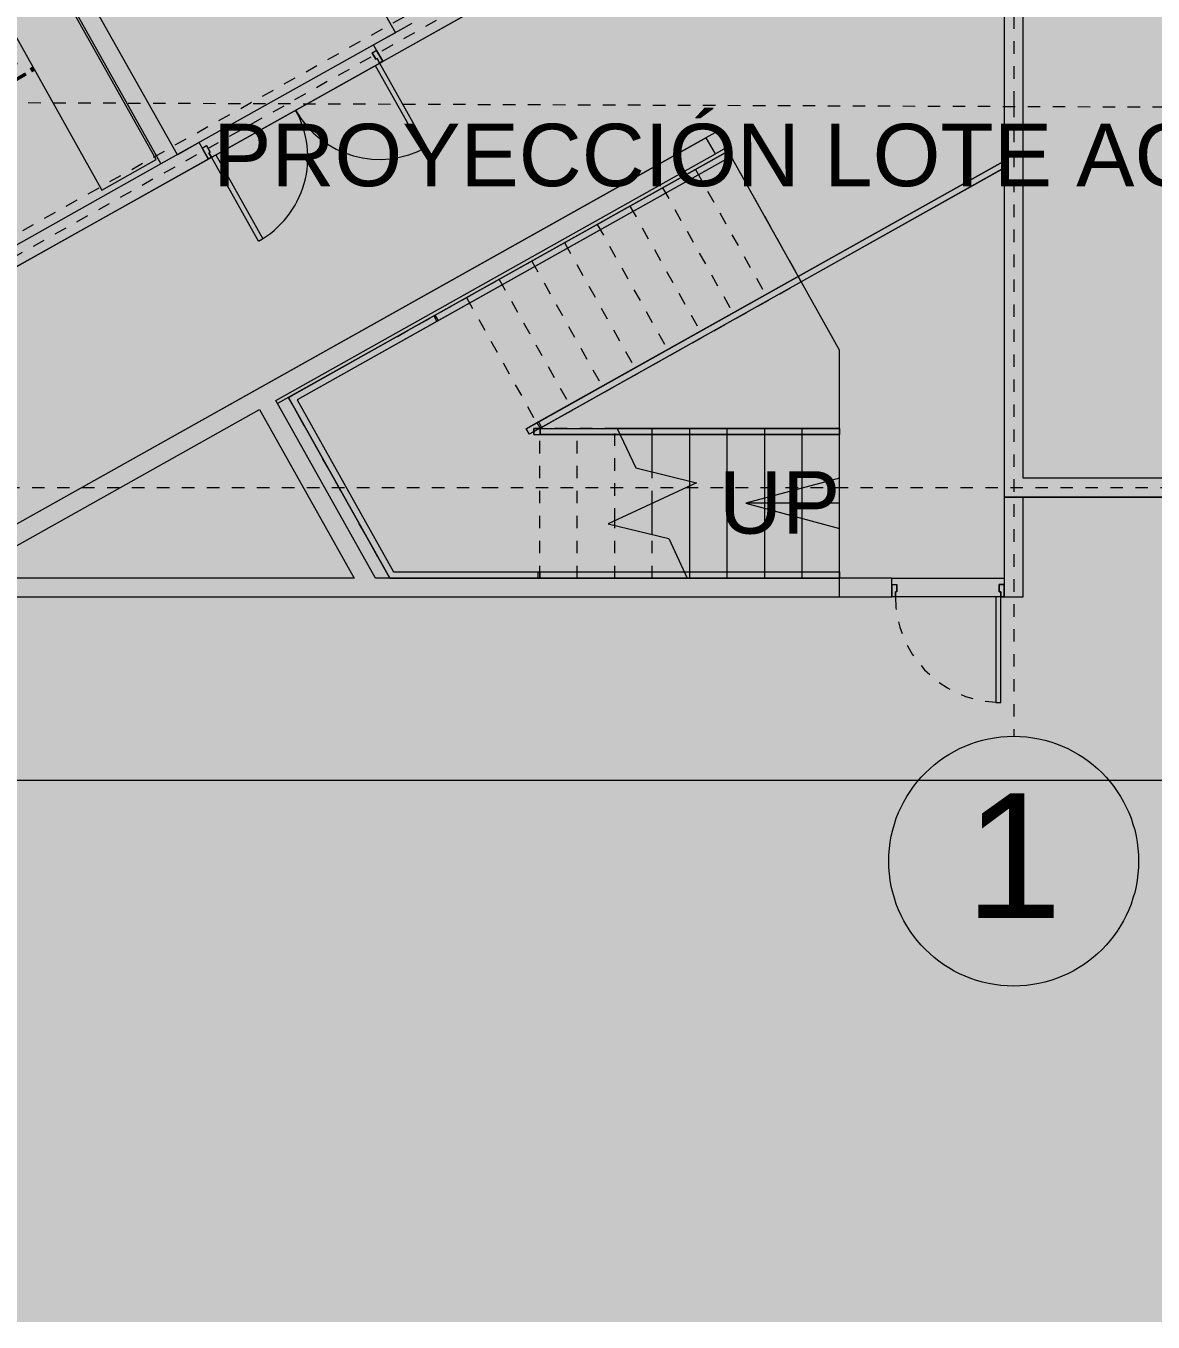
# Model space of a CAD drawing. Header units: metres. Extents: x -11.7 to 73.2, y 41.7 to 99.3.
# Drawn here: x 3 to 12.03, y 41.66 to 52.04 of the extents above; entities that cross this region are included whole.
import ezdxf

# ---------------------------------------------------------------- set-up
doc = ezdxf.new("R2010")
doc.units = ezdxf.units.M
for name, pattern in [('Basculante', [0.004, 0.0025, -0.0015]), ('Dash dot', [0.015875, 0.00635, -0.004763, 0, -0.004763]), ('LineaDiscontinua-1_5mm', [0.003, 0.0015, -0.0015]), ('LíneaDeRejilla', [0.021, 0.012, -0.003, 0.003, -0.003]), ('Oculto', [0.006, 0.004, -0.002])]:
    doc.linetypes.add(name, pattern=pattern)
for name, color, linetype, lineweight in [('A-BRND', 11, 'Continuous', 5), ('A-DETL', 3, 'Continuous', 5), ('A-DETL-3', 151, 'Continuous', 5), ('A-DETL-GENF', 92, 'Continuous', 5), ('A-DETL-LNOC', 90, 'Oculto', 5), ('A-ESCA', 31, 'Continuous', 5), ('A-ESCA-ANNO', 31, 'Continuous', 5), ('A-ESCA-LNOC', 31, 'Basculante', 5), ('A-MURO', 113, 'Continuous', 9), ('A-MURO-ACHU', 111, 'Continuous', 9), ('A-PISO', 51, 'Continuous', 9), ('A-PISO-ACHU', 8, 'Continuous', 9), ('A-PUER', 31, 'Continuous', 5), ('A-PUER-MARC', 31, 'Continuous', 5), ('A-TEXT-NOTA', 2, 'Continuous', 5), ('A-WALL', 113, 'Continuous', 18), ('S-ESCA-IDEN', 31, 'Continuous', 5), ('S-REJI', 1, 'Continuous', 5), ('S-REJI-IDEN', 1, 'Continuous', 5)]:
    doc.layers.add(name, color=color, linetype=linetype, lineweight=lineweight)
doc.styles.add('Arial', font='arial.ttf', dxfattribs={"height": 0.5})
doc.styles.add('Arial_2', font='arial.ttf', dxfattribs={"height": 1})
doc.styles.add('Arial_3', font='arial.ttf', dxfattribs={"height": 0.25})

# ---------------------------------------------------------------- blocks, each defined once
blk = doc.blocks.new('Top Rail Type - Top Rail_Internal_-1126967-Nivel 1')
at = {"layer": 'A-BRND'}
for p, q in [((9.186, 50.034), (10.823, 50.952)), ((10.823, 50.952), (9.186, 50.034)), ((10.847, 50.909), (9.21, 49.991)), ((10.847, 50.909), (9.21, 49.991)), ((10.823, 50.952), (10.847, 50.909)), ((10.847, 50.909), (10.823, 50.952)), ((10.823, 50.952), (10.823, 50.952)), ((10.847, 50.909), (10.847, 50.909)), ((9.186, 50.034), (9.186, 50.034)), ((9.186, 50.034), (9.21, 49.991)), ((9.21, 49.991), (9.186, 50.034)), ((9.21, 49.991), (9.21, 49.991))]:
    blk.add_line(p, q, dxfattribs=at)
blk = doc.blocks.new('Top Rail Type - Top Rail_Internal_-1175743-Nivel 1')
at = {"layer": 'A-BRND'}
for p, q in [((7.095, 48.862), (9.186, 50.034)), ((9.186, 50.034), (7.106, 48.869)), ((9.186, 50.034), (9.21, 49.991)), ((9.21, 49.991), (9.186, 50.034)), ((9.186, 50.034), (9.186, 50.034)), ((9.21, 49.991), (7.119, 48.819)), ((9.21, 49.991), (7.131, 48.825)), ((9.21, 49.991), (9.21, 49.991)), ((7.106, 48.869), (7.007, 48.813)), ((7.007, 48.813), (7.095, 48.862)), ((7.007, 48.813), (7.007, 48.813)), ((7.007, 48.813), (7.032, 48.77)), ((7.032, 48.77), (7.007, 48.813)), ((7.131, 48.825), (7.032, 48.77)), ((7.119, 48.819), (7.032, 48.77)), ((7.07, 48.767), (7.07, 48.817)), ((7.07, 48.817), (9.517, 48.817)), ((7.12, 48.817), (7.07, 48.817)), ((7.07, 48.817), (7.07, 48.767)), ((7.07, 48.817), (7.07, 48.817)), ((7.119, 48.819), (7.095, 48.862)), ((7.106, 48.869), (7.131, 48.825)), ((7.12, 48.817), (9.517, 48.817)), ((7.12, 48.817), (7.12, 48.767)), ((7.12, 48.767), (7.12, 48.817)), ((7.12, 48.817), (7.12, 48.817)), ((9.517, 48.767), (9.517, 48.817)), ((9.517, 48.817), (9.517, 48.817)), ((9.517, 48.817), (9.517, 48.767)), ((7.032, 48.77), (7.032, 48.77)), ((7.07, 48.767), (9.517, 48.767)), ((7.07, 48.767), (7.12, 48.767)), ((7.07, 48.767), (7.07, 48.767)), ((9.517, 48.767), (7.12, 48.767)), ((7.12, 48.767), (7.12, 48.767)), ((9.517, 48.767), (9.517, 48.767))]:
    blk.add_line(p, q, dxfattribs=at)
blk = doc.blocks.new('Top Rail Type - Top Rail_Internal_-1175757-Nivel 1')
at = {"layer": 'A-BRND'}
for p, q in [((6.269, 49.717), (8.624, 51.037)), ((8.624, 51.037), (6.28, 49.723)), ((8.648, 50.993), (6.293, 49.673)), ((8.648, 50.993), (6.305, 49.68)), ((8.624, 51.037), (8.648, 50.993)), ((8.648, 50.993), (8.624, 51.037)), ((8.624, 51.037), (8.624, 51.037)), ((8.648, 50.993), (8.648, 50.993)), ((6.28, 49.723), (5.106, 49.065)), ((5.106, 49.065), (6.269, 49.717)), ((6.269, 49.717), (6.293, 49.673)), ((6.305, 49.68), (6.28, 49.723)), ((6.305, 49.68), (5.174, 49.046)), ((6.293, 49.673), (5.174, 49.046)), ((5.917, 47.617), (5.106, 49.065)), ((5.106, 49.065), (5.106, 49.065)), ((5.106, 49.065), (5.917, 47.617)), ((5.174, 49.046), (5.946, 47.667)), ((5.174, 49.046), (5.174, 49.046)), ((5.174, 49.046), (5.946, 47.667)), ((5.946, 47.667), (7.103, 47.667)), ((5.946, 47.667), (5.946, 47.667)), ((5.946, 47.667), (7.117, 47.667)), ((7.103, 47.617), (7.103, 47.667)), ((7.103, 47.667), (9.517, 47.667)), ((7.117, 47.667), (9.517, 47.667)), ((7.117, 47.667), (7.117, 47.617)), ((9.517, 47.617), (9.517, 47.667)), ((9.517, 47.667), (9.517, 47.667)), ((9.517, 47.667), (9.517, 47.617)), ((7.117, 47.617), (5.917, 47.617)), ((5.917, 47.617), (5.917, 47.617)), ((5.917, 47.617), (7.103, 47.617)), ((7.103, 47.617), (9.517, 47.617)), ((9.517, 47.617), (7.117, 47.617)), ((9.517, 47.617), (9.517, 47.617))]:
    blk.add_line(p, q, dxfattribs=at)
blk = doc.blocks.new('Puerta-Batiente-HojaLisa - 900x2200-V2-Nivel 1')
at = {"layer": 'A-PUER'}
for p, q in [((-0.382, 0.919), (-0.422, 0.919)), ((-0.422, 0.919), (-0.422, 0.075)), ((-0.382, 0.075), (-0.382, 0.919)), ((-0.422, 0.075), (-0.382, 0.075))]:
    blk.add_line(p, q, dxfattribs=at)
at = {"layer": 'A-PUER', "linetype": 'LineaDiscontinua-1_5mm'}
blk.add_arc((-0.422, 0.075), 0.844, 360, 87.2835, dxfattribs=at)
at = {"layer": 'A-PUER-MARC', "lineweight": 9}
for p, q in [((-0.45, -0.025), (-0.45, 0.075)), ((-0.45, 0.075), (-0.422, 0.075)), ((-0.422, 0.075), (-0.422, 0.035)), ((-0.422, 0.035), (-0.41, 0.035)), ((-0.41, 0.035), (-0.41, -0.025)), ((0.41, 0.035), (0.422, 0.035)), ((0.41, -0.025), (0.41, 0.035)), ((0.422, 0.035), (0.422, 0.075)), ((0.422, 0.075), (0.45, 0.075)), ((0.45, 0.075), (0.45, -0.025)), ((-0.41, -0.025), (-0.45, -0.025)), ((0.45, -0.025), (0.41, -0.025))]:
    blk.add_line(p, q, dxfattribs=at)
at = {"layer": 'A-PUER-MARC'}
for p, q in [((-0.45, 0.075), (-0.45, -0.025)), ((-0.422, 0.075), (-0.45, 0.075)), ((-0.45, 0.075), (-0.45, 0.075)), ((-0.422, 0.035), (-0.422, 0.075)), ((-0.422, 0.075), (-0.422, 0.075)), ((-0.41, 0.035), (-0.422, 0.035)), ((-0.422, 0.035), (-0.422, 0.035)), ((-0.41, -0.025), (-0.41, 0.035)), ((-0.41, 0.035), (-0.41, 0.035)), ((0.41, 0.035), (0.41, 0.035)), ((0.41, 0.035), (0.41, -0.025)), ((0.41, 0.035), (0.422, 0.035)), ((0.422, 0.075), (0.422, 0.075)), ((0.422, 0.075), (0.45, 0.075)), ((0.422, 0.075), (0.422, 0.035)), ((0.422, 0.035), (0.422, 0.035)), ((0.45, -0.025), (0.45, 0.075)), ((0.45, 0.075), (0.45, 0.075)), ((-0.45, -0.025), (-0.41, -0.025)), ((-0.45, -0.025), (-0.45, -0.025)), ((-0.41, -0.025), (-0.41, -0.025)), ((0.45, -0.025), (0.41, -0.025)), ((0.41, -0.025), (0.41, -0.025)), ((0.45, -0.025), (0.45, -0.025))]:
    blk.add_line(p, q, dxfattribs=at)
blk = doc.blocks.new('Puerta-Batiente-2Cuerpos-HojaEnCelosia - 1600x2200-1638897-Nivel 1')
at = {"layer": 'A-PUER'}
for p, q in [((-0.772, -0.847), (-0.772, -0.075)), ((-0.772, -0.075), (-0.732, -0.075)), ((-0.732, -0.075), (-0.732, -0.847)), ((0.732, -0.075), (0.732, -0.847)), ((0.772, -0.847), (0.772, -0.075)), ((-0.732, -0.847), (-0.772, -0.847)), ((0.732, -0.847), (0.772, -0.847))]:
    blk.add_line(p, q, dxfattribs=at)
for centre, start, end in [((-0.772, -0.075), 270, 0), ((0.772, -0.075), 180, 270)]:
    blk.add_arc(centre, 0.772, start, end, dxfattribs=at)
at = {"layer": 'A-PUER-MARC', "lineweight": 9}
for p, q in [((-0.8, 0.025), (-0.76, 0.025)), ((-0.8, -0.075), (-0.8, 0.025)), ((-0.76, 0.025), (-0.76, -0.035)), ((0.76, 0.025), (0.8, 0.025)), ((0.76, -0.035), (0.76, 0.025)), ((0.8, 0.025), (0.8, -0.075)), ((-0.772, -0.075), (-0.8, -0.075)), ((-0.772, -0.035), (-0.772, -0.075)), ((-0.76, -0.035), (-0.772, -0.035)), ((0.772, -0.035), (0.76, -0.035)), ((0.772, -0.075), (0.772, -0.035)), ((0.8, -0.075), (0.772, -0.075))]:
    blk.add_line(p, q, dxfattribs=at)
at = {"layer": 'A-PUER-MARC'}
for p, q in [((-0.8, 0.025), (-0.8, 0.025)), ((-0.8, 0.025), (-0.8, -0.075)), ((-0.8, 0.025), (-0.76, 0.025)), ((-0.76, -0.035), (-0.76, 0.025)), ((-0.76, 0.025), (-0.76, 0.025)), ((0.76, 0.025), (0.76, -0.035)), ((0.8, 0.025), (0.76, 0.025)), ((0.76, 0.025), (0.76, 0.025)), ((0.8, -0.075), (0.8, 0.025)), ((0.8, 0.025), (0.8, 0.025)), ((-0.772, -0.075), (-0.8, -0.075)), ((-0.8, -0.075), (-0.8, -0.075)), ((-0.772, -0.035), (-0.772, -0.035)), ((-0.76, -0.035), (-0.772, -0.035)), ((-0.772, -0.075), (-0.772, -0.035)), ((-0.772, -0.075), (-0.772, -0.075)), ((-0.76, -0.035), (-0.76, -0.035)), ((0.76, -0.035), (0.772, -0.035)), ((0.76, -0.035), (0.76, -0.035)), ((0.772, -0.035), (0.772, -0.075)), ((0.772, -0.035), (0.772, -0.035)), ((0.772, -0.075), (0.8, -0.075)), ((0.772, -0.075), (0.772, -0.075)), ((0.8, -0.075), (0.8, -0.075))]:
    blk.add_line(p, q, dxfattribs=at)
blk = doc.blocks.new('Mueble-LinosNOind parametrizado - tableros electricos-1646737-Nivel 1')
at = {"layer": 'A-DETL-GENF'}
blk.add_hatch(color=256, dxfattribs=at).paths.add_polyline_path([(2.4, 0), (2.4, -0.5), (0, -0.5), (0, 0)], flags=0)
for p, q in [((2.4, 0), (0, 0)), ((0, 0), (0, -0.5)), ((2.4, -0.5), (2.4, 0)), ((0, -0.5), (2.4, -0.5))]:
    blk.add_line(p, q, dxfattribs=at)
blk = doc.blocks.new('Grid - 4mm-563819-Nivel 1')
at = {"layer": 'S-REJI-IDEN'}
blk.add_circle((0, 0), 0.004, dxfattribs=at)

msp = doc.modelspace()

# ---------------------------------------------------------------- hatches: boundary and pattern name
at = {"layer": 'A-DETL-GENF'}
for points in [[(-5.474, 53.875), (15.391, 65.571), (19.004, 59.125), (-1.86, 47.429)], [(16.963, 55.917), (17.366, 55.917), (17.366, 54.567), (19.166, 54.567), (19.166, 55.917), (29.616, 55.917), (29.616, 54.567), (31.416, 54.567), (31.416, 55.917), (36.716, 55.917), (36.716, 48.267), (10.835, 48.267), (10.835, 52.482)]]:
    msp.add_hatch(color=7, dxfattribs=at).paths.add_polyline_path(points, flags=0)
at = {"layer": 'A-MURO-ACHU', "lineweight": 5}
h = msp.add_hatch(color=256, dxfattribs=at)
h.paths.add_polyline_path([(2.498, 49.872), (2.425, 50.003), (2.556, 50.076), (4.085, 50.934), (4.216, 51.007), (4.391, 51.105), (4.464, 50.974)], flags=0)
h.paths.add_polyline_path([(5.86, 51.756), (5.786, 51.887), (5.961, 51.985), (6.092, 52.058), (8.516, 53.417), (8.647, 53.49), (10.26, 54.395), (10.391, 54.468), (12.105, 55.429), (12.236, 55.503), (14.36, 56.693), (14.491, 56.767), (15.8, 57.5), (15.93, 57.573), (18.931, 59.255), (19.004, 59.125)], flags=0)
for points in [[(4.763, 54.122), (4.894, 54.195), (6.092, 52.058), (5.961, 51.985)], [(2.887, 53.071), (3.018, 53.144), (4.216, 51.007), (4.085, 50.934)], [(10.835, 52.482), (10.985, 52.566), (10.985, 52.394), (10.985, 48.417), (10.985, 48.267), (10.985, 47.617), (10.835, 47.617)], [(8.449, 51.144), (8.523, 51.014), (5.004, 49.041), (4.873, 48.968), (2.463, 47.617), (2.156, 47.617)], [(4.873, 48.968), (5.004, 49.041), (5.803, 47.617), (5.631, 47.617)], [(10.985, 48.267), (10.985, 48.417), (12.816, 48.417), (12.816, 48.267)]]:
    msp.add_hatch(color=256, dxfattribs=at).paths.add_polyline_path(points, flags=0)
h = msp.add_hatch(color=256, dxfattribs=at)
h.paths.add_polyline_path([(10.835, 47.467), (10.835, 47.617), (10.985, 47.617), (10.985, 47.467)], flags=0)
h.paths.add_polyline_path([(1.889, 47.467), (2.156, 47.617), (2.463, 47.617), (5.631, 47.617), (5.803, 47.617), (9.935, 47.617), (9.935, 47.467)], flags=0)
at = {"layer": 'A-PISO-ACHU', "lineweight": 5}
h = msp.add_hatch(color=256, dxfattribs=at)
edge = h.paths.add_edge_path(flags=0)
edge.add_line((-11.744, 67.478), (-11.744, 68.992))
edge.add_line((-11.744, 68.992), (20.68, 87.24))
edge.add_line((20.68, 87.24), (42.763, 99.321))
edge.add_line((42.763, 99.321), (49.014, 99.321))
edge.add_line((49.014, 99.321), (22.136, 84.617))
edge.add_line((22.136, 84.617), (-8.422, 67.419))
edge.add_arc((-9.969, 75.372), 8.102, 263.7019, 281.0136, ccw=False)
edge.add_arc((-12.533, 60.522), 7, 76.1603, 83.5347)
h.paths.add_polyline_path([(73.158, 99.321), (73.158, 41.66)], flags=0)
edge = h.paths.add_edge_path(flags=0)
edge.add_line((69.851, 99.321), (73.158, 99.321))
edge.add_line((65.916, 97.168), (69.851, 99.321))
edge = h.paths.add_edge_path(flags=0)
edge.add_line((73.158, 51.904), (73.158, 50.909))
edge.add_line((73.158, 50.909), (67.409, 50.912))
edge.add_line((67.409, 50.912), (67.406, 45.89))
edge.add_arc((67.769, 48.868), 3, 197.8091, 263.0532, ccw=False)
edge.add_line((64.913, 47.95), (64.926, 52.057))
edge.add_arc((67.357, 51.838), 2.44, 138.4696, 174.8617, ccw=False)
edge.add_line((65.53, 53.456), (67.412, 55.146))
edge.add_line((67.412, 55.146), (67.438, 93.14))
edge.add_line((67.438, 93.14), (65.566, 94.511))
edge.add_arc((67.872, 96.43), 3, 186.297, 219.7758, ccw=False)
edge.add_line((64.89, 96.101), (64.89, 96.179))
edge.add_line((64.89, 96.179), (64.884, 98.083))
edge.add_arc((67.871, 97.808), 3, 152.3867, 174.7408, ccw=False)
edge.add_arc((100.814, 69.292), 46.495, 139.7706, 139.9679, ccw=False)
edge.add_line((65.316, 99.321), (73.158, 99.321))
edge.add_line((65.918, 96.156), (65.916, 97.168))
edge.add_arc((67.9, 96.421), 2, 187.6142, 217.5848)
edge.add_line((66.315, 95.202), (68.416, 93.664))
edge.add_line((68.416, 93.664), (68.432, 51.911))
edge.add_line((68.432, 51.911), (73.158, 51.904))
h.paths.add_polyline_path([(20.105, 57.717), (26.684, 61.399), (27.997, 59.062), (49.236, 71.036), (49.236, 57.717)], flags=0)
edge = h.paths.add_edge_path(flags=0)
edge.add_line((-5.712, 46.001), (54.461, 46.001))
edge.add_line((54.461, 46.001), (54.461, 90.902))
edge.add_line((54.461, 90.902), (26.988, 75.873))
edge.add_line((26.988, 75.873), (-6.336, 57.118))
edge.add_arc((5.07, 53.317), 12.023, 127.3503, 161.5712, ccw=False)
edge.add_line((-2.224, 62.875), (25.532, 78.496))
edge.add_line((25.532, 78.496), (55.413, 94.842))
edge.add_arc((56.806, 92.034), 3.135, 2.608, 116.3852, ccw=False)
edge.add_line((59.938, 92.176), (59.934, 86.617))
edge.add_line((59.934, 86.617), (57.431, 79.662))
edge.add_line((57.431, 79.662), (57.411, 49.633))
edge.add_line((57.411, 49.633), (57.408, 44.767))
edge.add_arc((59.408, 44.765), 2, 179.9609, 218.8093)
edge.add_line((57.849, 43.512), (59.338, 41.66))
edge.add_line((59.338, 41.66), (54.903, 41.66))
edge.add_line((54.903, 41.66), (54.904, 42.467))
edge.add_line((54.904, 42.467), (49.904, 42.473))
edge.add_line((49.904, 42.473), (49.903, 41.66))
edge.add_line((49.903, 41.66), (40.86, 41.66))
edge.add_line((40.86, 41.66), (40.849, 42.426))
edge.add_line((40.849, 42.426), (19.669, 42.426))
edge.add_line((19.669, 42.426), (19.663, 41.66))
edge.add_line((19.663, 41.66), (-5.714, 41.66))
edge.add_line((-5.714, 41.66), (-5.712, 46.001))
h = msp.add_hatch(color=256, dxfattribs=at)
h.paths.add_polyline_path([(73.158, 99.321), (73.158, 41.66)], flags=0)
edge = h.paths.add_edge_path(flags=0)
edge.add_line((49.017, 99.321), (73.158, 99.321))
edge.add_line((65.293, 99.321), (73.158, 99.321))
edge.add_arc((100.805, 69.311), 46.495, 139.8002, 140.007)
edge.add_arc((67.844, 97.804), 3, 152.4258, 174.7799)
edge.add_line((64.856, 98.077), (64.862, 96.6))
edge.add_line((64.862, 96.6), (59.465, 93.643))
edge.add_arc((56.782, 92.022), 3.135, 31.1418, 116.4243)
edge.add_line((55.387, 94.829), (25.518, 78.463))
edge.add_line((25.518, 78.463), (-2.228, 62.823))
edge.add_arc((5.073, 53.27), 12.023, 127.3894, 158.5358)
edge.add_arc((-12.535, 60.463), 7, 276.4834, 336.479, ccw=False)
edge.add_line((-11.744, 53.508), (-11.744, 67.418))
edge.add_arc((-12.535, 60.463), 7, 76.1994, 83.5166, ccw=False)
edge.add_arc((-9.982, 75.315), 8.102, 263.741, 281.0527)
edge.add_line((-8.429, 67.363), (22.117, 84.582))
edge.add_line((22.117, 84.582), (49.017, 99.321))
h = msp.add_hatch(color=256, dxfattribs=at)
h.paths.add_polyline_path([(1.889, 47.467), (10.985, 47.467), (10.985, 48.267), (54.461, 48.267), (54.461, 46.001), (-0.727, 46.001)], flags=0)
h.paths.add_polyline_path([(54.482, 90.875), (54.482, 87.45), (-5.467, 53.863), (-1.859, 47.425), (-4.37, 46.023), (-5.685, 46.024), (-5.708, 57.472), (26.928, 75.839)], flags=0)
h = msp.add_hatch(color=256, dxfattribs=at)
h.paths.add_polyline_path([(5.018, 49.016), (5.803, 47.617), (10.835, 47.617), (10.835, 50.902), (9.21, 49.991), (8.624, 51.037)], flags=0)
h.paths.add_polyline_path([(54.311, 87.233), (50.349, 85.012), (52.11, 81.872), (54.311, 83.106)], flags=0)
h.paths.add_polyline_path([(47.963, 73.295), (20.081, 57.667), (44.086, 57.667), (44.086, 68.168), (49.221, 71.063)], flags=0)
h.paths.add_polyline_path([(-5.466, 53.862), (-1.1, 56.31), (-1.628, 57.251), (44.077, 82.871), (44.605, 81.929), (54.461, 87.454), (54.461, 80.756), (54.286, 80.658), (54.286, 77.096), (54.461, 77.194), (54.461, 74.042), (51.062, 72.13), (51.062, 55.917), (54.461, 55.917), (54.461, 48.267), (53.761, 48.267), (53.761, 47.467), (12.141, 47.467), (12.141, 48.267), (10.985, 48.267), (10.985, 47.467), (1.889, 47.467), (2.204, 47.644), (1.324, 49.214), (-1.86, 47.429)], flags=0)
h = msp.add_hatch(color=256, dxfattribs=at)
h.paths.add_polyline_path([(42.061, 55.767), (36.716, 55.767), (36.716, 48.852), (42.061, 48.852)], flags=0)
h.paths.add_polyline_path([(21.784, 60.854), (28.38, 64.552), (24.903, 70.754), (18.307, 67.056)], flags=0)
h.paths.add_polyline_path([(49.161, 73.896), (20.209, 57.667), (49.161, 57.667)], flags=0)
h.paths.add_polyline_path([(-5.465, 53.86), (-1.105, 56.308), (-1.634, 57.246), (-1.235, 57.47), (-1.043, 57.128), (17.916, 67.755), (18.104, 67.418), (44.327, 82.118), (44.474, 81.856), (54.461, 87.454), (54.461, 83.231), (58.001, 83.231), (58.001, 51.892), (54.461, 51.892), (54.461, 48.267), (10.985, 48.267), (10.985, 47.467), (1.889, 47.467), (2.226, 47.656), (1.345, 49.226), (-1.859, 47.427)], flags=0)
at = {"layer": 'S-ESCA-IDEN'}
msp.add_hatch(color=256, dxfattribs=at).paths.add_polyline_path([(8.767, 48.217), (9.517, 48.016), (9.517, 48.418)], flags=0)

# ---------------------------------------------------------------- linework, layer by layer
at = {"layer": 'A-DETL', "linetype": 'Dash dot'}
msp.add_line((55.722, 51.22), (-5.904, 51.457), dxfattribs=at)
at = {"layer": 'A-DETL-3'}
for p, q in [((-1.86, 47.429), (19.004, 59.125)), ((10.835, 52.482), (10.835, 48.267)), ((10.835, 48.267), (36.716, 48.267))]:
    msp.add_line(p, q, dxfattribs=at)
at = {"layer": 'A-DETL-LNOC'}
msp.add_line((-6.617, 45.023), (11.046, 54.924), dxfattribs=at)
at = {"layer": 'A-ESCA'}
for p, q in [((8.017, 48.817), (7.737, 48.817)), ((8.317, 48.817), (8.017, 48.817)), ((8.017, 48.468), (8.017, 48.817)), ((8.617, 48.817), (8.317, 48.817)), ((8.317, 48.395), (8.317, 48.817)), ((8.917, 48.817), (8.617, 48.817)), ((8.617, 47.617), (8.617, 48.817)), ((9.217, 48.817), (8.917, 48.817)), ((8.917, 47.617), (8.917, 48.817)), ((9.517, 48.817), (9.217, 48.817)), ((9.217, 47.617), (9.217, 48.817)), ((9.517, 47.617), (9.517, 48.817)), ((8.317, 47.617), (8.317, 48.357)), ((8.017, 47.966), (8.017, 48.217)), ((7.717, 48.039), (7.717, 48.077)), ((8.317, 47.617), (8.297, 47.617)), ((8.617, 47.617), (8.317, 47.617)), ((8.917, 47.617), (8.617, 47.617)), ((9.217, 47.617), (8.917, 47.617)), ((9.517, 47.617), (9.217, 47.617))]:
    msp.add_line(p, q, dxfattribs=at)
at = {"layer": 'A-ESCA', "linetype": 'Basculante'}
for p, q in [((8.017, 48.468), (8.017, 48.817)), ((8.317, 48.395), (8.317, 48.817)), ((8.617, 47.617), (8.617, 48.817)), ((8.917, 47.617), (8.917, 48.817)), ((9.217, 47.617), (9.217, 48.817)), ((9.517, 47.617), (9.517, 48.817)), ((8.317, 47.617), (8.317, 48.357)), ((8.017, 47.966), (8.017, 48.217)), ((7.717, 48.039), (7.717, 48.077))]:
    msp.add_line(p, q, dxfattribs=at)
at = {"layer": 'A-ESCA-ANNO'}
for p, q in [((7.737, 48.817), (7.885, 48.5)), ((7.885, 48.5), (8.371, 48.382)), ((8.371, 48.382), (7.663, 48.052)), ((7.663, 48.052), (8.149, 47.934)), ((8.149, 47.934), (8.297, 47.617))]:
    msp.add_line(p, q, dxfattribs=at)
at = {"layer": 'A-ESCA-LNOC'}
for p, q in [((5.105, 49.065), (8.624, 51.037)), ((8.624, 51.037), (9.21, 49.99)), ((8.362, 50.891), (8.949, 49.844)), ((8.362, 50.891), (8.949, 49.844)), ((8.1, 50.744), (8.687, 49.697)), ((8.1, 50.744), (8.687, 49.697)), ((7.839, 50.597), (8.425, 49.55)), ((7.839, 50.597), (8.425, 49.55)), ((7.577, 50.45), (8.164, 49.404)), ((7.577, 50.45), (8.164, 49.404)), ((7.315, 50.304), (7.902, 49.257)), ((7.315, 50.304), (7.902, 49.257)), ((7.053, 50.157), (7.64, 49.11)), ((7.053, 50.157), (7.64, 49.11)), ((6.792, 50.01), (7.379, 48.964)), ((6.792, 50.01), (7.379, 48.964)), ((7.117, 48.817), (9.21, 49.99)), ((6.53, 49.864), (7.117, 48.817)), ((6.53, 49.864), (7.117, 48.817)), ((5.917, 47.617), (5.105, 49.065)), ((7.737, 48.817), (7.117, 48.817)), ((7.117, 47.617), (7.117, 48.817)), ((7.117, 47.617), (7.117, 48.817)), ((7.417, 47.617), (7.417, 48.817)), ((7.417, 47.617), (7.417, 48.817)), ((7.717, 48.077), (7.717, 48.817)), ((7.717, 48.077), (7.717, 48.817)), ((8.017, 48.217), (8.017, 48.468)), ((8.017, 48.217), (8.017, 48.468)), ((8.317, 48.357), (8.317, 48.395)), ((8.317, 48.357), (8.317, 48.395)), ((7.717, 47.617), (7.717, 48.039)), ((7.717, 47.617), (7.717, 48.039)), ((8.017, 47.617), (8.017, 47.966)), ((8.017, 47.617), (8.017, 47.966)), ((8.297, 47.617), (5.917, 47.617))]:
    msp.add_line(p, q, dxfattribs=at)
at = {"layer": 'A-MURO'}
for p, q in [((6.092, 52.058), (4.085, 50.934)), ((8.542, 51.196), (8.536, 51.193)), ((8.542, 51.196), (8.615, 51.066)), ((8.615, 51.066), (8.523, 51.014)), ((5.004, 49.041), (5.004, 49.041)), ((9.935, 47.617), (10.835, 47.617))]:
    msp.add_line(p, q, dxfattribs=at)
at = {"layer": 'A-PISO'}
for p, q in [((-4.503, 45.947), (5.86, 51.756)), ((8.536, 51.193), (-0.818, 45.95)), ((9.517, 49.444), (8.536, 51.193)), ((8.624, 51.037), (5.018, 49.016)), ((10.835, 50.902), (9.21, 49.991)), ((9.517, 47.467), (9.517, 49.444)), ((53.087, 48.267), (10.835, 48.267)), ((10.835, 47.467), (9.935, 47.467)), ((-5.712, 46.001), (54.461, 46.001))]:
    msp.add_line(p, q, dxfattribs=at)
at = {"layer": 'A-WALL'}
for p, q in [((19.135, 59.198), (5.86, 51.756)), ((4.763, 54.122), (5.961, 51.985)), ((4.216, 51.007), (3.018, 53.144)), ((2.887, 53.071), (4.085, 50.934)), ((10.835, 52.482), (10.835, 47.467)), ((10.985, 48.417), (10.985, 52.394)), ((5.961, 51.985), (5.786, 51.887)), ((5.86, 51.756), (5.786, 51.887)), ((8.449, 51.144), (1.889, 47.467)), ((4.391, 51.105), (4.216, 51.007)), ((4.464, 50.974), (4.391, 51.105)), ((8.523, 51.014), (8.449, 51.144)), ((2.498, 49.872), (4.464, 50.974)), ((5.004, 49.041), (8.523, 51.014)), ((4.085, 50.934), (2.556, 50.076)), ((5.803, 47.617), (5.004, 49.041)), ((2.463, 47.617), (4.873, 48.968)), ((4.873, 48.968), (5.631, 47.617)), ((12.816, 48.417), (10.985, 48.417)), ((10.985, 47.467), (10.985, 48.267)), ((10.985, 48.267), (12.816, 48.267)), ((5.631, 47.617), (2.463, 47.617)), ((9.935, 47.617), (5.803, 47.617)), ((9.935, 47.467), (9.935, 47.617)), ((1.889, 47.467), (9.935, 47.467)), ((10.835, 47.467), (10.985, 47.467))]:
    msp.add_line(p, q, dxfattribs=at)
at = {"layer": 'S-ESCA-IDEN'}
for p, q in [((9.517, 48.418), (8.767, 48.217)), ((9.517, 48.016), (9.517, 48.418)), ((8.917, 48.217), (8.767, 48.217)), ((8.767, 48.217), (9.517, 48.016)), ((9.217, 48.217), (8.917, 48.217)), ((9.517, 48.217), (9.217, 48.217))]:
    msp.add_line(p, q, dxfattribs=at)
at = {"layer": 'S-REJI', "linetype": 'LíneaDeRejilla'}
for p, q in [((50.427, 76.824), (1.79, 49.561)), ((10.91, 56.517), (10.91, 51.46)), ((10.91, 51.46), (10.91, 51.409)), ((10.91, 51.409), (10.91, 46.351)), ((6.753, 48.342), (0.503, 48.342)), ((50.384, 48.342), (6.753, 48.342))]:
    msp.add_line(p, q, dxfattribs=at)

# ---------------------------------------------------------------- block references
at = {"layer": 'A-BRND'}
for name in ['Top Rail Type - Top Rail_Internal_-1175757-Nivel 1', 'Top Rail Type - Top Rail_Internal_-1126967-Nivel 1', 'Top Rail Type - Top Rail_Internal_-1175743-Nivel 1']:
    msp.add_blockref(name, (0, 0), dxfattribs=at)
at = {"layer": 'A-DETL-GENF', "rotation": 299.2725903057564}
msp.add_blockref('Mueble-LinosNOind parametrizado - tableros electricos-1646737-Nivel 1', (2.873, 53.063), dxfattribs=at)
at = {"layer": 'A-PUER'}
for name, p, rotation in [('Puerta-Batiente-2Cuerpos-HojaEnCelosia - 1600x2200-1638897-Nivel 1', (5.125, 51.431), 29.2725903057568), ('Puerta-Batiente-HojaLisa - 900x2200-V2-Nivel 1', (10.385, 47.542), 180)]:
    msp.add_blockref(name, p, dxfattribs=dict(at, rotation=rotation))
at = {"layer": 'S-REJI-IDEN', "xscale": 249.9999999999999, "yscale": 249.9999999999999, "zscale": 249.9999999999999, "rotation": 180}
msp.add_blockref('Grid - 4mm-563819-Nivel 1', (10.91, 45.351), dxfattribs=at)

# ---------------------------------------------------------------- texts
at = {"layer": 'A-TEXT-NOTA', "color": 7, "insert": (2.395, 51.579), "char_height": 0.25, "width": 0.82173, "attachment_point": 1, "rotation": 29.77, "style": 'Arial_3'}
msp.add_mtext('C.E.', dxfattribs=at)
at = {"layer": 'A-TEXT-NOTA', "color": 7, "insert": (4.503, 51.256), "char_height": 0.5, "width": 11.90506, "attachment_point": 1, "style": 'Arial'}
msp.add_mtext('PROYECCIÓN LOTE ACTUAL', dxfattribs=at)
at = {"layer": 'S-ESCA-IDEN', "insert": (8.552, 48.474), "char_height": 0.5, "width": 1.15839, "attachment_point": 1, "line_spacing_factor": 0.941778, "style": 'Arial'}
msp.add_mtext('UP', dxfattribs=at)
at = {"layer": 'S-REJI-IDEN', "insert": (10.91, 45.895), "char_height": 1, "width": 0.93044, "attachment_point": 2, "line_spacing_factor": 0.941778, "style": 'Arial_2'}
msp.add_mtext('1', dxfattribs=at)

doc.saveas('drawing.dxf')
